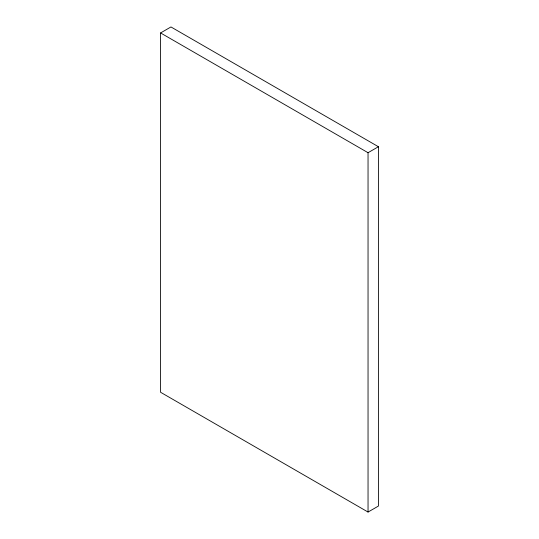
<?xml version="1.0" encoding="UTF-8"?>
<svg xmlns="http://www.w3.org/2000/svg" width="539" height="539" viewBox="0 0 539 539"><rect width="100%" height="100%" fill="white"/><g stroke="black" fill="none" stroke-linecap="round" stroke-linejoin="round"><path stroke-width="0.81" d="M160.582 32.94L170.957 26.95L378.418 146.729L378.418 506.06L368.043 512.05L160.582 392.271L160.582 32.94L368.043 152.712L378.418 146.729M368.043 152.712L368.043 512.05"/></g></svg>
